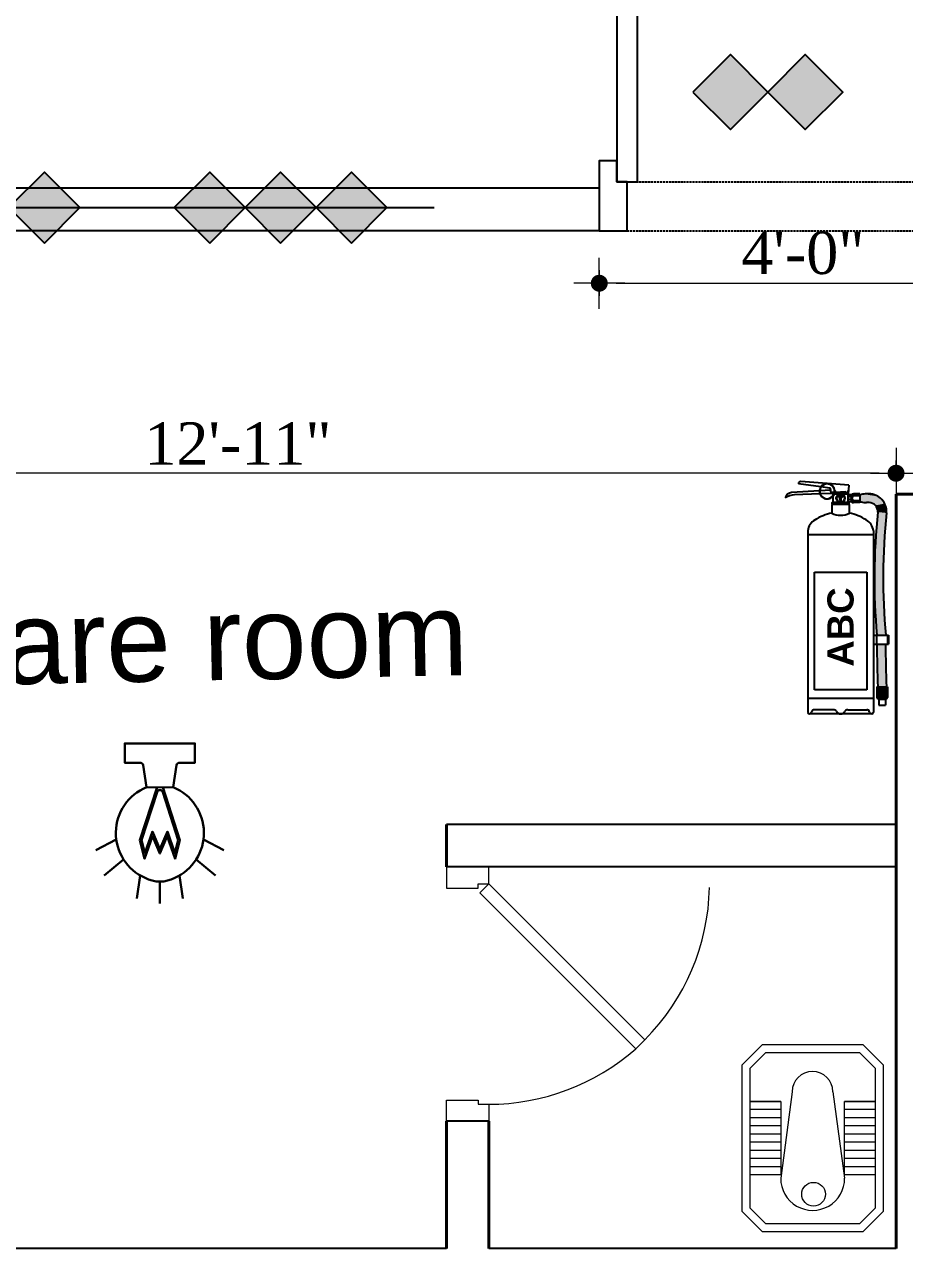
# Model space of a CAD drawing. Header units: inches. Extents: x -250485 to 735580, y -140410 to 288049.
# Drawn here: x 23982.3 to 24086, y 21267.6 to 21412 of the extents above; entities that cross this region are included whole.
import ezdxf

# ---------------------------------------------------------------- set-up
doc = ezdxf.new("R2010")
doc.units = ezdxf.units.IN
doc.header["$MEASUREMENT"] = 0
doc.header["$PDMODE"] = 35
doc.linetypes.add('DASH', pattern=[0.35, 0.25, -0.1])
doc.layers.get('0').update_dxf_attribs({"lineweight": 0})
doc.layers.get('Defpoints').update_dxf_attribs({"lineweight": 0})
for name, color, linetype, lineweight in [('A column', 106, 'Continuous', 40), ('DOOR', 222, 'Continuous', 0), ('Emergency Light', 251, 'Continuous', 15), ('FURNITURE', 144, 'Continuous', 0), ('illustr-TOILET FIXTURE', 252, 'Continuous', 0), ('Layer1', 134, 'Continuous', 0), ('sheet', 7, 'Continuous', 15), ('TEX', 7, 'Continuous', 0), ('wall', 7, 'Continuous', 0)]:
    doc.layers.add(name, color=color, linetype=linetype, lineweight=lineweight)
for name, color, linetype in [('A site line', 7, 'Continuous'), ('bp door', 40, 'Continuous'), ('fire rated wall', 7, 'Continuous'), ('FIREACC', 30, 'Continuous'), ('OUTSIDE', 253, 'Continuous')]:
    doc.layers.add(name, color=color, linetype=linetype)
doc.styles.add('REG', font='times.ttf')
doc.styles.get("Standard").update_dxf_attribs({"font": 'arialbd.ttf', "height": 24})
doc.styles.add('style1', font='arial.ttf')
doc.dimstyles.new('Dim-Pres', dxfattribs={"dimtxt": 5.5, "dimasz": 2, "dimexe": 1.5, "dimexo": 1.5, "dimgap": 1, "dimtad": 3, "dimdec": 0, "dimzin": 3, "dimdsep": 46, "dimlunit": 4, "dimtxsty": 'REG', "dimblk": 'point', "dimcen": 2, "dimclrd": 256, "dimclre": 256, "dimclrt": 7, "dimadec": 0, "dimazin": 0, "dimtfac": 0.75, "dimtdec": 0, "dimtmove": 1, "dimatfit": 3, "dimldrblk": 'point', "dimfxl": 0, "dimtolj": 1, "dimtzin": 0, "dimlwd": -1, "dimlwe": -1, "dimarcsym": 1})

# ---------------------------------------------------------------- blocks, each defined once
blk = doc.blocks.new('HGJGHJ')
at = {"layer": 'FURNITURE', "linetype": 'Continuous'}
for p, q in [((30654.36, 4929.01), (30651.96, 4926.61)), ((30654.36, 4929.01), (30671.65, 4929.01)), ((30671.65, 4929.01), (30674.05, 4926.61)), ((30654.76, 4928.05), (30652.92, 4926.21)), ((30654.76, 4928.05), (30671.25, 4928.05)), ((30658.68, 4928.05), (30667.33, 4928.05)), ((30658.68, 4924.45), (30658.68, 4928.05)), ((30658.68, 4928.05), (30658.68, 4924.45)), ((30659.64, 4928.05), (30659.64, 4924.45)), ((30660.6, 4928.05), (30660.6, 4924.45)), ((30661.56, 4928.05), (30661.56, 4924.45)), ((30662.52, 4928.05), (30662.52, 4924.45)), ((30663.48, 4928.05), (30663.48, 4924.45)), ((30664.44, 4928.05), (30664.44, 4924.45)), ((30665.4, 4928.05), (30665.4, 4924.45)), ((30666.37, 4928.05), (30666.37, 4924.45)), ((30667.33, 4928.05), (30667.33, 4924.45)), ((30671.25, 4928.05), (30673.09, 4926.21)), ((30651.96, 4914.79), (30651.96, 4926.61)), ((30652.92, 4915.19), (30652.92, 4926.21)), ((30673.09, 4926.21), (30673.09, 4915.19)), ((30674.05, 4926.61), (30674.05, 4914.79)), ((30657.53, 4923.08), (30667.73, 4924.46)), ((30667.33, 4924.45), (30658.68, 4924.45)), ((30657.53, 4918.27), (30667.73, 4916.93)), ((30658.68, 4916.95), (30667.33, 4916.95)), ((30658.68, 4913.35), (30658.68, 4916.95)), ((30658.68, 4916.95), (30658.68, 4913.35)), ((30659.64, 4916.95), (30659.64, 4913.35)), ((30660.6, 4916.95), (30660.6, 4913.35)), ((30661.56, 4916.95), (30661.56, 4913.35)), ((30662.52, 4916.95), (30662.52, 4913.35)), ((30663.48, 4916.95), (30663.48, 4913.35)), ((30664.44, 4916.95), (30664.44, 4913.35)), ((30665.4, 4916.95), (30665.4, 4913.35)), ((30666.37, 4916.95), (30666.37, 4913.35)), ((30667.33, 4916.95), (30667.33, 4913.35)), ((30654.36, 4912.39), (30651.96, 4914.79)), ((30654.76, 4913.35), (30652.92, 4915.19)), ((30673.09, 4915.19), (30671.25, 4913.35)), ((30674.05, 4914.79), (30671.65, 4912.39)), ((30671.25, 4913.35), (30654.76, 4913.35)), ((30667.33, 4913.35), (30658.68, 4913.35)), ((30671.65, 4912.39), (30654.36, 4912.39))]:
    blk.add_line(p, q, dxfattribs=at)
blk.add_circle((30669.61, 4920.81), 1.4, dxfattribs=at)
for centre, radius, start, end in [((30667.74, 4920.7), 3.77, 269.8864, 90.1136), ((30657.53, 4920.68), 2.4, 90, 270)]:
    blk.add_arc(centre, radius, start, end, dxfattribs=at)
blk = doc.blocks.new('30 door')
at = {"layer": 'DOOR'}
blk.add_lwpolyline([(-5, 28), (-5, 30), (0, 30), (0, 27.5), (-3.75, 27.5), (-3.75, 28), (-5, 28, 0.181643), (-22.32, 21.45), (-23.38, 20.38), (-5, 2), (-5, 0), (0, 0), (0, 2.5), (-3.75, 2.5), (-3.75, 2), (-5, 2), (-3.94, 3.06), (-22.32, 21.45), (-23.38, 20.38, 0.194724), (-31, 2.42, 0.196084)], format="xyb", dxfattribs=at)
blk = doc.blocks.new('bfg')
at = {"layer": 'fire rated wall'}
h = blk.add_hatch(color=1, dxfattribs=at)
h.dxf.hatch_style = 1
h.paths.add_polyline_path([(9432308.67, -5613534.51), (9432321.43, -5613547.26), (9432334.18, -5613534.51)])
h.paths.add_polyline_path([(9432334.18, -5613534.51), (9432321.43, -5613521.75), (9432308.67, -5613534.51)])
h.paths.add_polyline_path([(9432334.18, -5613534.51), (9432359.68, -5613534.51), (9432346.93, -5613521.75)])
h.paths.add_polyline_path([(9432334.18, -5613534.51), (9432346.93, -5613547.26), (9432359.68, -5613534.51)])
at = {"layer": 'fire rated wall', "color": 1, "elevation": 0}
for points in [[(9432321.43, -5613547.26), (9432334.18, -5613534.51), (9432321.43, -5613521.75), (9432308.67, -5613534.51)], [(9432346.93, -5613547.26), (9432359.68, -5613534.51), (9432346.93, -5613521.75), (9432334.18, -5613534.51)]]:
    blk.add_lwpolyline(points, close=True, dxfattribs=at)
blk.add_lwpolyline([(9432291.67, -5613534.51), (9432376.69, -5613534.51)], dxfattribs=at)
blk = doc.blocks.new('3HR RATE')
at = {"layer": 'fire rated wall', "xscale": 1.292997314696549, "yscale": 1.292997314696549, "zscale": 1.292997314696549}
for p in [(-12191616.17, 7245476.71), (-12191583.19, 7245476.71)]:
    blk.add_blockref('bfg', p, dxfattribs=at)
blk = doc.blocks.new('fddfgdgfsg')
at = {"ltscale": 100000}
h = blk.add_hatch(color=1, dxfattribs=at)
h.paths.add_polyline_path([(2091.9, -12378.98), (2096.33, -12383.41), (2100.73, -12379), (2100.72, -12378.98), (2100.73, -12378.97), (2096.32, -12374.56)])
h.paths.add_polyline_path([(2105.14, -12383.41), (2109.56, -12378.98), (2105.14, -12374.56), (2100.73, -12378.97), (2100.75, -12378.98), (2100.73, -12379)])
at = {"layer": 'bp door', "color": 1, "linetype": 'DASH'}
for p, q in [((2117.32, -12362.64, -9.7), (2072.61, -12362.64, -9.7)), ((2072.61, -12368.4, -9.7), (2072.61, -12362.64, -9.7)), ((2117.32, -12368.4, -9.7), (2072.61, -12368.4, -9.7))]:
    blk.add_line(p, q, dxfattribs=at)
at = {"layer": 'bp door', "color": 1, "elevation": -9.7}
for points in [[(2117.32, -12368.4), (2118.55, -12368.4), (2118.55, -12370.87), (2120.61, -12370.87), (2120.61, -12362.64), (2117.32, -12362.64)], [(2116.08, -12410.64), (2118.55, -12410.64), (2118.55, -12368.4), (2116.08, -12368.4)], [(2100.75, -12378.98), (2096.32, -12374.56), (2091.9, -12378.98), (2096.33, -12383.41)], [(2109.56, -12378.98), (2105.14, -12374.56), (2100.72, -12378.98), (2105.14, -12383.41)]]:
    blk.add_lwpolyline(points, close=True, dxfattribs=at)
at = {"layer": 'bp door', "color": 1, "linetype": 'DASH'}
blk.add_arc((2114.39, -12368.89, -9.7), 41.79, 179.3284, 272.3206, dxfattribs=at)
blk = doc.blocks.new('dot')
at = {"color": 4}
for p, q in [((0, 1.5), (0, -1.5)), ((-1.5, 0), (1.5, 0))]:
    blk.add_line(p, q, dxfattribs=at)
at = {"color": 6, "const_width": 0.5}
blk.add_lwpolyline([(-0.25, 0, 1), (0.25, 0, 1)], format="xyb", close=True, dxfattribs=at)
blk = doc.blocks.new('point')
blk.add_blockref('dot', (0, 0))
blk = doc.blocks.new('*D378')
at = {"layer": 'Defpoints', "color": 0, "ltscale": 30, "transparency": 16777216}
for p in [(24050.01, 21387.64, -11.61), (24098.01, 21387.64, -11.61), (24098.01, 21381.45)]:
    blk.add_point(p, dxfattribs=at)
at = {"layer": 'Layer1', "ltscale": 30, "transparency": 16777216}
for p, q in [((24050.01, 21382.99), (24050.01, 21379.95)), ((24098.01, 21382.99), (24098.01, 21379.95)), ((24052.01, 21381.45), (24096.01, 21381.45))]:
    blk.add_line(p, q, dxfattribs=at)
at = {"layer": 'Layer1', "ltscale": 30, "transparency": 16777216, "xscale": 2, "yscale": 2, "zscale": 2, "rotation": 180}
blk.add_blockref('point', (24050.01, 21381.45), dxfattribs=at)
at = {"layer": 'Layer1', "ltscale": 30, "transparency": 16777216, "xscale": 2, "yscale": 2, "zscale": 2}
blk.add_blockref('point', (24098.01, 21381.45), dxfattribs=at)
at = {"layer": 'Layer1', "color": 7, "ltscale": 30, "transparency": 16777216, "insert": (24074.01, 21385), "char_height": 5, "attachment_point": 5, "style": 'REG'}
blk.add_mtext('\\A1;4\'-0"', dxfattribs=at)
blk = doc.blocks.new('A$C16DB04AD')
at = {"layer": 'Emergency Light', "color": 154, "lineweight": 30}
for p, q in [((-6.54, -14.39), (-9.59, -15.98)), ((6.54, -14.39), (9.59, -15.98)), ((-5.43, -17.4), (-8.33, -19.77)), ((5.43, -17.4), (8.33, -19.77)), ((-2.95, -19.78), (-3.46, -23.22)), ((2.95, -19.78), (3.46, -23.22)), ((0, -20.7), (0, -24))]:
    blk.add_line(p, q, dxfattribs=at)
blk.add_lwpolyline([(-2, -6.57), (-2.49, -3.28, 0.371278), (-2.94, -2.89), (-5.25, -2.89), (-5.25, 0), (5.25, 0), (5.25, -2.89), (2.94, -2.89, 0.371278), (2.49, -3.28), (2, -6.57)], format="xyb", dxfattribs=at)
at = {"layer": 'Emergency Light', "color": 1, "lineweight": 30}
blk.add_lwpolyline([(-0.43, -6.57), (-3.01, -14.48), (-2.28, -17.27), (-1.1, -13.91), (0, -16.5), (1.1, -13.91), (2.28, -17.27), (3.01, -14.48), (0.43, -6.57)], dxfattribs=at)
blk.add_lwpolyline([(0.43, -7.28, 0.690361), (-0.43, -7.28), (-2.75, -14.5), (-2.25, -16.42), (-1.12, -13.21), (0, -15.86), (1.12, -13.21), (2.25, -16.42), (2.75, -14.5), (0.43, -7.28)], format="xyb", dxfattribs=at)
at = {"layer": 'Emergency Light', "color": 154, "lineweight": 30}
blk.add_lwpolyline([(-2.02, -6.58), (2, -6.57)], dxfattribs=at)
for centre, radius, start, end in [((0.78, -13.41), 7.38, 112.0671, 245.9767), ((-0.78, -13.41), 7.38, 294.0233, 67.9329), ((0, -15.96), 4.74, 241.9689, 298.0311)]:
    blk.add_arc(centre, radius, start, end, dxfattribs=at)
blk = doc.blocks.new('*U196')
at = {"layer": 'OUTSIDE', "linetype": 'Continuous'}
for points in [[(-100.1, 481.8), (-104.2, 460.2), (-78.9, 477.6)], [(-78.9, 477.6), (-104.2, 460.2), (-84.3, 462.4)], [(-85.3, 498), (-100.1, 481.8), (-46.6, 485.8)], [(-46.6, 485.8), (-100.1, 481.8), (-64, 484)], [(-64, 484), (-100.1, 481.8), (-78.9, 477.6)], [(-64.2, 504), (-85.3, 498), (-52.4, 503.4)], [(-52.4, 503.4), (-85.3, 498), (-46.6, 502.2)], [(-43.2, 502.2), (-85.3, 498), (-43.2, 485.8)], [(-85.3, 498), (-43.2, 502.2), (-46.6, 502.2)], [(-85.3, 498), (-46.6, 485.8), (-43.2, 485.8)], [(-52.4, 503.4), (-58.3, 504), (-64.2, 504)], [(-46.6, 485.8), (-64, 484), (-52.4, 484.6)], [(-52.4, 484.6), (-64, 484), (-58.3, 484)], [(-84.3, 462.4), (-104.2, 460.2), (-76.6, 321.2)], [(-104.2, 460.2), (-96.6, 320.1), (-76.6, 321.2)], [(-96.6, 320.1), (-102.4, 180), (-82.5, 180)], [(-76.6, 321.2), (-96.6, 320.1), (-82.5, 180)], [(-82, 160), (-102.8, 111), (-82.8, 111)], [(-102, 160), (-102.8, 111), (-82, 160)], [(-102.8, 111), (-104.2, 62), (-84.2, 62)], [(-82.8, 111), (-102.8, 111), (-84.2, 62)]]:
    blk.add_solid(points, dxfattribs=at)
blk = doc.blocks.new('*U195')
at = {"layer": 'OUTSIDE', "linetype": 'Continuous'}
for points in [[(0, 488.3), (-0.7, 487.2), (0.9, 485.5)], [(-0.7, 487.2), (-0.3, 486), (0.9, 485.5)], [(0.4, 499.9), (0, 488.3), (0.9, 485.5)], [(0.8, 499.9), (0.4, 499.9), (0.9, 485.5)], [(0.9, 499.9), (0.8, 499.9), (0.9, 485.5)], [(0.9, 499.9), (0.9, 485.5), (1.7, 488.3)], [(1.2, 499.9), (0.9, 499.9), (1.7, 488.3)], [(1.7, 488.3), (0.9, 485.5), (2.4, 487.2)], [(2.4, 487.2), (0.9, 485.5), (2, 486)]]:
    blk.add_solid(points, dxfattribs=at)
blk = doc.blocks.new('ABC')
at = {"layer": 'FIREACC', "color": 11}
for p, q in [((-39151.6, 31714.1), (-39192.8, 31719.9)), ((-39100.5, 31717.2), (-39188.6, 31723.6)), ((-39154.2, 31706.6), (-39205.4, 31703.9)), ((-39153.3, 31701.1), (-39200, 31699.5)), ((-39133.8, 31707.7), (-39153.8, 31706.7)), ((-39127.3, 31701.9), (-39152.9, 31701.1)), ((-39135.7, 31711.8), (-39151.1, 31714)), ((-39133.7, 31709.3), (-39133.9, 31706.3)), ((-39126.8, 31704), (-39131.4, 31703.7)), ((-39129.4, 31697.8), (-39129.4, 31701.2)), ((-39129.4, 31701.2), (-39127.5, 31701.2)), ((-39129.4, 31685.2), (-39129.4, 31697.1)), ((-39127, 31701.2), (-39101.6, 31701.2)), ((-39105.9, 31702.6), (-39126.8, 31701.9)), ((-39105.9, 31705.1), (-39126.3, 31704)), ((-39106, 31703.5), (-39105.9, 31705.1)), ((-39102.2, 31701.2), (-39101.8, 31707.1)), ((-39100.5, 31717.2), (-39101.7, 31701.2)), ((-39101.6, 31685.2), (-39101.6, 31701.2)), ((-39099.5, 31682), (-39131.5, 31682)), ((-39131.5, 31682), (-39131.5, 31666)), ((-39100.3, 31685.2), (-39130.7, 31685.2)), ((-39130.7, 31683.6), (-39130.7, 31682)), ((-39100.3, 31683.6), (-39130.7, 31683.6)), ((-39100.3, 31683.6), (-39100.3, 31682)), ((-39099.5, 31682), (-39099.5, 31666)), ((-39175.5, 31633.6), (-39175.5, 31300.6)), ((-39055.5, 31633.6), (-39055.5, 31300.6)), ((-39128.8, 31305.6), (-39163.6, 31305.6)), ((-39102.2, 31305.6), (-39066.5, 31305.6))]:
    blk.add_line(p, q, dxfattribs=at)
for centre, radius in [((-39115.5, 31693.2), 8), ((-39115.5, 31693.2), 7.11), ((-39104.1, 31703.3), 0.818)]:
    blk.add_circle(centre, radius, dxfattribs=at)
for centre, radius, start, end in [((-39188.8, 31719.6), 4, 85.8388, 175.8388), ((-39201.9, 31687.7), 16.6, 102.0731, 158.0787), ((-39195.2, 31655.6), 44.2, 96.1934, 120.0254), ((-39136.1, 31709.5), 2.4, 355.8388, 82.0095), ((-39131.5, 31706.1), 2.4, 175.8388, 273.0799), ((-39104.1, 31703.3), 1.96, 175.8388, 355.8388), ((-39130.7, 31684.4), 0.8, 90, 270), ((-39100.3, 31684.4), 0.8, 270, 90), ((-39149.4, 31630.6), 26.3, 119.5311, 173.3898), ((-39115, 31581.1), 86.5, 100.9999, 123.208), ((-39116, 31581.1), 86.5, 56.792, 79.0001), ((-39081.6, 31630.6), 26.3, 6.6102, 60.4689), ((-39171.3, 31302.3), 4.51, 202.0814, 252.7663), ((-39172.9, 31302.4), 4.45, 276.3773, 340.9868), ((-39160, 31298.3), 9.06, 135.2683, 162.981), ((-39164, 31301.8), 3.74, 83.2574, 130.4174), ((-39128.4, 31298.8), 6.79, 39.6417, 93.3999), ((-39115.8, 31305.7), 7.75, 199.8006, 272.52), ((-39115.2, 31305.7), 7.75, 267.48, 340.1994), ((-39102.6, 31298.8), 6.79, 86.6001, 140.3583), ((-39067, 31301.8), 3.74, 49.5826, 96.7426), ((-39071, 31298.3), 9.06, 17.019, 44.7317), ((-39058.1, 31302.4), 4.45, 199.0132, 263.6227), ((-39059.7, 31302.3), 4.51, 287.2337, 337.9186)]:
    blk.add_arc(centre, radius, start, end, dxfattribs=at)
at = {"layer": 'OUTSIDE', "color": 11}
for p, q in [((-39125.1, 31706.4), (-39126.9, 31706.4)), ((-39126.9, 31705.7), (-39125.1, 31705.7)), ((-39116.2, 31689.4), (-39118.2, 31699.8)), ((-39115.8, 31697.9), (-39116.2, 31688.6)), ((-39115.8, 31697.9), (-39115.5, 31697.9)), ((-39115.8, 31697.9), (-39115.5, 31697.9)), ((-39115.1, 31697.9), (-39115.5, 31697.9)), ((-39115.1, 31697.9), (-39114.8, 31688.6)), ((-39114.8, 31689.4), (-39112.8, 31699.8)), ((-39101.7, 31701.2), (-39102.2, 31701.2)), ((-39096.3, 31699.5), (-39101.6, 31699.5)), ((-39096.3, 31699.5), (-39096.3, 31686.9)), ((-39080.4, 31698.9), (-39092, 31698.9)), ((-39080.3, 31697.8), (-39092, 31697.8)), ((-39080.3, 31701.2), (-39091.7, 31701.2)), ((-39080.3, 31701.2), (-39080.3, 31685.2)), ((-39118.4, 31695), (-39120.3, 31696.2)), ((-39112.6, 31695), (-39110.7, 31696.2)), ((-39096.3, 31695.5), (-39101.6, 31695.5)), ((-39096.3, 31690.9), (-39101.6, 31690.9)), ((-39096.3, 31686.9), (-39101.6, 31686.9)), ((-39080.3, 31688.6), (-39092, 31688.6)), ((-39080.4, 31687.5), (-39092, 31687.5)), ((-39080.3, 31685.2), (-39091.7, 31685.2)), ((-39080.2, 31686.6), (-39077.6, 31686.6)), ((-39063.4, 31685.2), (-39068.2, 31685.2)), ((-39055.5, 31626), (-39175.5, 31626)), ((-39055.5, 31326), (-39175.5, 31326)), ((-39058.3, 31298), (-39172.7, 31298))]:
    blk.add_line(p, q, dxfattribs=at)
at = {"layer": 'OUTSIDE', "color": 1}
for p, q in [((-39080.2, 31699.8), (-39077.6, 31699.8)), ((-39063.4, 31701.2), (-39068.2, 31701.2)), ((-39163.5, 31341.8), (-39163.5, 31557.8)), ((-39163.5, 31557.8), (-39067.5, 31557.8)), ((-39067.5, 31557.8), (-39067.5, 31341.8)), ((-39055.5, 31442), (-39027.5, 31442)), ((-39049.5, 31442), (-39049.5, 31426)), ((-39029.6, 31442), (-39029.6, 31426)), ((-39027.5, 31442), (-39027.5, 31426)), ((-39055.5, 31426), (-39027.5, 31426)), ((-39067.5, 31341.8), (-39163.5, 31341.8)), ((-39049, 31347.6), (-39049, 31346)), ((-39049, 31347.6), (-39029.8, 31347.6)), ((-39048.6, 31346), (-39049, 31346)), ((-39049, 31346), (-39049, 31328)), ((-39048.6, 31345.9), (-39048.6, 31328)), ((-39043.3, 31346), (-39045.7, 31346)), ((-39045.7, 31345.9), (-39045.7, 31328)), ((-39043.3, 31345.9), (-39043.3, 31328)), ((-39040.6, 31326), (-39040.6, 31346)), ((-39040.6, 31326), (-39040.6, 31346)), ((-39040.6, 31346), (-39038.2, 31346)), ((-39038.2, 31326), (-39038.2, 31346)), ((-39035.6, 31346), (-39033.2, 31346)), ((-39035.6, 31345.9), (-39035.6, 31328)), ((-39033.2, 31345.9), (-39033.2, 31328)), ((-39030.3, 31346), (-39029.8, 31346)), ((-39030.3, 31345.9), (-39030.3, 31328)), ((-39029.8, 31347.6), (-39029.8, 31346)), ((-39029.8, 31346), (-39029.8, 31328)), ((-39047.4, 31326), (-39031.4, 31326)), ((-39046.2, 31325), (-39046.2, 31326)), ((-39032.6, 31325), (-39046.2, 31325)), ((-39045.7, 31325), (-39045.7, 31314)), ((-39033.2, 31324.1), (-39045.7, 31324.1)), ((-39033.2, 31325), (-39033.2, 31314)), ((-39032.6, 31325), (-39032.6, 31326)), ((-39045.7, 31314), (-39033.2, 31314))]:
    blk.add_line(p, q, dxfattribs=at)
at = {"layer": 'OUTSIDE', "color": 11}
for centre, radius, start, end in [((-39140.2, 31705.9), 14, 1.7796, 358.9745), ((-39140.2, 31705.9), 13.6, 1.8369, 358.9415), ((-39126.9, 31706), 0.343, 90, 270), ((-39125.1, 31706), 0.343, 270, 90), ((-39115.5, 31693.2), 5.65, 115.6308, 148.0837), ((-39115.5, 31693.2), 5.65, 31.9163, 64.3692), ((-39091.5, 31693.8), 7.45, 91.1883, 129.7873), ((-39089.6, 31693.2), 5.13, 117.4534, 242.5466), ((-39091.9, 31700.9), 1.98, 181.0474, 268.0119), ((-39063.5, 31669), 32.2, 354.9737, 89.8444), ((-39115.5, 31693.2), 3.41, 125.5003, 148.0837), ((-39115.5, 31687.6), 1.22, 124.1991, 55.3937), ((-39115.5, 31693.2), 3.41, 31.9163, 54.4997), ((-39091.5, 31692.6), 7.45, 230.2127, 268.8117), ((-39091.9, 31685.5), 1.98, 91.9881, 178.9526), ((-39066.2, 31730.2), 45.1, 255.4552, 267.5164), ((-39063.5, 31669), 16.2, 356.2273, 89.6749), ((-39118, 31687.9), 25.7, 238.3845, 275.6038), ((-39113.4, 31689.8), 27.6, 265.6954, 300.3163), ((-37883.4, 31547.2), 1170.2, 174.0773, 185.1556)]:
    blk.add_arc(centre, radius, start, end, dxfattribs=at)
at = {"layer": 'OUTSIDE', "color": 1}
for centre, radius, start, end in [((-39066.2, 31656.2), 45.1, 92.4836, 104.5448), ((-37872.2, 31546.6), 1165.4, 174.1113, 185.1494), ((-35847.1, 31458.9), 3202.3, 180.5894, 181.9925), ((-35847.1, 31458.9), 3186.3, 180.5923, 182.0025), ((-39046.1, 31328.7), 2.97, 192.2541, 244.019), ((-39045.7, 31328.7), 2.97, 192.2541, 244.019), ((-39042.8, 31328.7), 2.97, 192.2541, 244.019), ((-39040.4, 31328.7), 2.97, 192.2541, 244.019), ((-39038.5, 31328.7), 2.97, 295.981, 347.7459), ((-39036.1, 31328.7), 2.97, 295.981, 347.7459), ((-39033.2, 31328.7), 2.97, 295.981, 347.7459), ((-39032.7, 31328.7), 2.97, 295.981, 347.7459)]:
    blk.add_arc(centre, radius, start, end, dxfattribs=at)
at = {"layer": 'OUTSIDE', "color": 11, "linetype": 'Continuous', "xscale": -0.8000000000029104, "yscale": 0.7999999999992724, "zscale": 0.7999999999999443}
blk.add_blockref('*U195', (-39114.8, 31298), dxfattribs=at)
at = {"layer": 'OUTSIDE', "color": 1, "linetype": 'Continuous', "xscale": -0.8000000000029104, "yscale": 0.7999999999992724, "zscale": 0.7999999999999443}
blk.add_blockref('*U196', (-39114.8, 31298), dxfattribs=at)
at = {"layer": 'sheet', "color": 5, "insert": (-39091, 31384.5), "char_height": 48, "width": 165, "attachment_point": 7, "rotation": 90}
blk.add_mtext('{\\C6;ABC}', dxfattribs=at)
blk = doc.blocks.new('*D417')
at = {"layer": 'Defpoints', "color": 0, "ltscale": 30, "transparency": 16777216}
for p in [(23929.85, 21359.05), (24084.99, 21356.58, -11.61), (23929.85, 21355.05)]:
    blk.add_point(p, dxfattribs=at)
at = {"layer": 'Layer1', "ltscale": 30, "transparency": 16777216}
for p, q in [((23929.85, 21356.55), (23929.85, 21360.55)), ((24084.99, 21358.77), (24084.99, 21360.55)), ((24082.99, 21359.05), (23931.85, 21359.05))]:
    blk.add_line(p, q, dxfattribs=at)
at = {"layer": 'Layer1', "ltscale": 30, "transparency": 16777216, "xscale": 2, "yscale": 2, "zscale": 2, "rotation": 180}
blk.add_blockref('point', (23929.85, 21359.05), dxfattribs=at)
at = {"layer": 'Layer1', "ltscale": 30, "transparency": 16777216, "xscale": 2, "yscale": 2, "zscale": 2}
blk.add_blockref('point', (24084.99, 21359.05), dxfattribs=at)
at = {"layer": 'Layer1', "color": 7, "ltscale": 30, "transparency": 16777216, "insert": (24007.42, 21362.55), "char_height": 5, "attachment_point": 5, "style": 'REG'}
blk.add_mtext('\\A1;12\'-11"', dxfattribs=at)

msp = doc.modelspace()

# ---------------------------------------------------------------- linework, layer by layer
at = {"layer": 'A column', "color": 7, "ltscale": 30}
msp.add_line((24084.99, 21356.58, -11.61), (24089.99, 21356.58, -11.61), dxfattribs=at)
at = {"layer": 'A column', "color": 7, "ltscale": 30, "elevation": -11.61}
for points in [[(24084.99, 21356.58), (24084.99, 21267.64)], [(24031.99, 21317.64), (24031.99, 21312.64)], [(24031.99, 21282.64), (24031.99, 21267.64)], [(24036.99, 21282.64), (24036.99, 21267.64)]]:
    msp.add_lwpolyline(points, dxfattribs=at)
at = {"layer": 'A site line', "color": 7, "ltscale": 30, "elevation": -11.61}
for points in [[(24050.01, 21392.64), (23926.93, 21392.64)], [(24050.01, 21387.64), (23926.93, 21387.64)], [(24084.99, 21317.64), (24031.99, 21317.64)], [(24084.99, 21312.64), (24031.99, 21312.64)], [(24036.99, 21282.64), (24031.99, 21282.64)], [(24031.99, 21267.64), (23926.93, 21267.64)], [(24084.99, 21267.64), (24036.99, 21267.64)]]:
    msp.add_lwpolyline(points, dxfattribs=at)

# ---------------------------------------------------------------- block references
at = {"layer": 'Emergency Light', "lineweight": 30, "xscale": 0.7868064756185049, "yscale": 0.7868064756185049, "zscale": 0.7868064756213451}
msp.add_blockref('A$C16DB04AD', (23998.22, 21327.19), dxfattribs=at)
at = {"layer": 'illustr-TOILET FIXTURE', "color": 7, "lineweight": -3, "rotation": 270}
msp.add_blockref('HGJGHJ', (19154.46, 51943.65, -11.6), dxfattribs=at)
at = {"layer": 'Layer1', "rotation": 180}
msp.add_blockref('fddfgdgfsg', (26170.61, 9025, -1.91), dxfattribs=at)
at = {"layer": 'Layer1', "xscale": 0.2533935670508072, "yscale": 0.2533935670526262, "zscale": 0.2533935670521235}
for p in [(22865.6, 24635.92, -9.7), (22901.81, 24635.92, -9.7)]:
    msp.add_blockref('3HR RATE', p, dxfattribs=at)
at = {"layer": 'wall', "color": 1, "lineweight": 53, "xscale": 0.06433683165232651, "yscale": 0.06433683165232651, "zscale": 0.06433683165094806}
msp.add_blockref('ABC', (26595.02, 19317.06), dxfattribs=at)
at = {"layer": 'wall', "color": 7, "lineweight": -3, "rotation": 180}
msp.add_blockref('30 door', (24031.99, 21312.64, -11.61), dxfattribs=at)

# ---------------------------------------------------------------- texts
at = {"layer": 'TEX', "color": 7, "lineweight": 0, "ltscale": 30, "insert": (23937.68, 21343.12, -11.6), "char_height": 9.8156, "width": 99.907, "attachment_point": 1, "rotation": 1.1489, "style": 'style1'}
msp.add_mtext('Child care room ', dxfattribs=at)

# ---------------------------------------------------------------- dimensions: what is measured, and where the dimension line sits
at = {"layer": 'Layer1', "ltscale": 30}
for base, p1, p2, picture, middle in [((24098.01, 21381.45), (24050.01, 21387.64, -11.61), (24098.01, 21387.64, -11.61), '*D378', (24074.01, 21385)), ((23929.85, 21359.05), (24084.99, 21356.58, -11.61), (23929.85, 21355.05), '*D417', (24007.42, 21362.55))]:
    dim = msp.add_linear_dim(base=base, p1=p1, p2=p2, dimstyle='Dim-Pres', override={"dimtxt": 5, "dimfxl": 4, "dimfxlon": 1}, dxfattribs=at)
    dim.commit()
    dim.dimension.update_dxf_attribs({"geometry": picture, "text_midpoint": middle})

doc.saveas('drawing.dxf')
